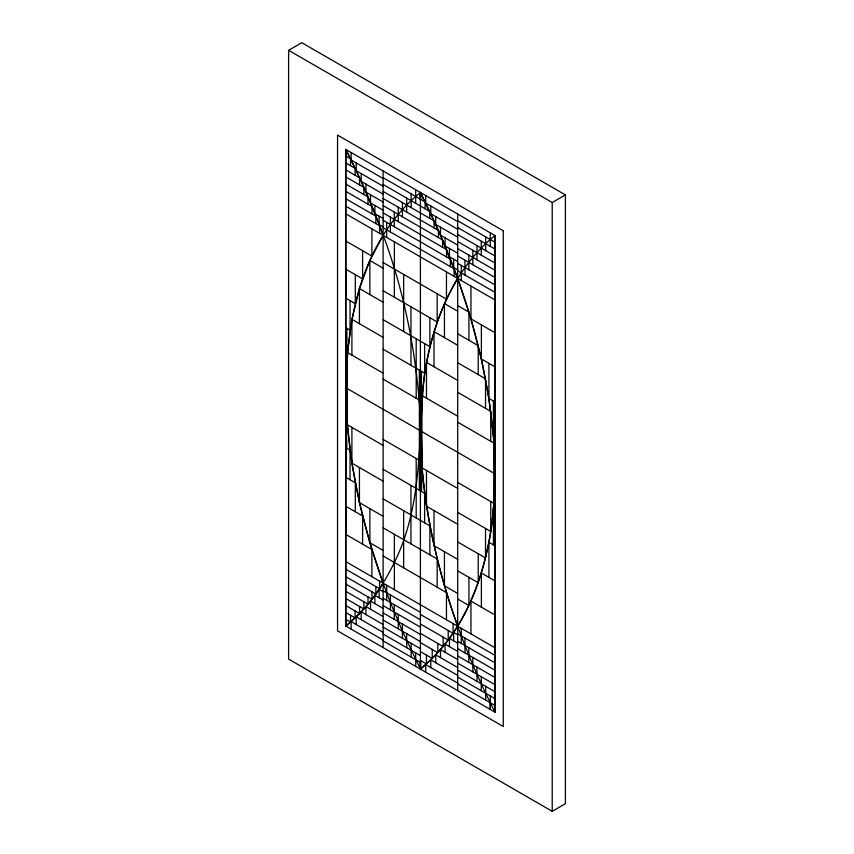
<?xml version="1.0" encoding="UTF-8"?>
<svg xmlns="http://www.w3.org/2000/svg" width="854" height="854" viewBox="0 0 854 854"><rect width="100%" height="100%" fill="white"/><g stroke="black" fill="none" stroke-linecap="round" stroke-linejoin="round"><path stroke-width="1.28" d="M355.115 175.262L355.115 168.323L345.849 149.45L346.18 156.335M359.555 606.468L359.555 613.524L345.849 626.057L495.128 712.236L495.128 235.64L345.689 149.365L345.689 625.971M363.847 194.52L363.847 187.346L355.115 168.323L345.849 162.965M367.999 204.191L367.999 196.911L363.847 187.346L345.849 176.959M369.878 508.664L369.878 542.77L383.126 583.197L390.395 602.454L402.405 631.213L420.414 669.109C485.189 615.371 499.056 522.659 493.922 443.119C487.271 355.595 459.986 270.558 420.414 192.502C405.639 204.522 393.16 219.211 383.126 235.362C343.489 299.113 344.568 376.123 346.895 448.414M372.002 213.884L372.002 206.497L367.999 196.911L345.849 184.122M375.856 223.588L375.856 216.105L372.002 206.497L345.849 191.403M379.571 233.313L379.571 225.734L375.856 216.105L345.849 198.779M386.691 585.246L386.691 600.309M390.395 594.971L390.395 609.831M394.26 604.685L394.26 619.331M394.367 297.235L394.367 241.853M398.263 614.378L398.263 628.811M402.405 638.269L402.405 624.05M403.654 331.555L403.654 274.433M406.707 647.684L406.707 633.689M406.707 212.091L406.707 198.096M410.955 365.298L410.955 306.81M411.137 657.057L411.137 643.308M415.706 189.791L415.706 203.295M415.706 652.883L415.706 666.387M416.197 398.252L416.197 338.792M345.849 605.603L359.555 613.524C374.137 598.761 385.282 581.04 394.367 562.466C423.83 503.241 417.681 436.864 424.63 373.187C432.786 321.809 453.538 269.074 494.978 235.555L494.978 712.151C446.119 616.14 416.421 508.963 420.414 400.686M425.111 208.728L425.111 201.918L383.126 177.675M429.679 218.304L429.679 211.365L383.126 184.485M432.231 649.446L432.231 658.477L420.414 669.109L420.083 662.224M438.412 237.561L438.412 230.399L383.126 198.48M442.564 247.233L442.564 239.963L383.126 205.643M444.443 551.716L444.443 585.823L457.691 593.466M446.567 256.926L446.567 249.549L383.126 212.924M450.421 266.64L450.421 259.157L383.126 220.3M453.09 623.591L453.09 633.316L443.141 646.531L432.231 658.477L420.414 651.645M454.136 276.354L454.136 268.786L383.126 227.783M461.256 628.298L461.256 643.361M464.96 638.023L464.96 652.883M468.825 647.727L468.825 662.384M468.931 340.287L468.931 312.116L457.691 305.625M472.828 657.42L472.828 671.863M476.97 681.311L476.97 667.091M481.272 690.726L481.272 676.742M481.272 255.143L481.272 241.148M485.702 700.109L485.702 686.349M490.271 702.746L490.271 709.439L490.271 695.925M420.414 430.8C420.819 378.108 430.181 324.104 457.691 278.415L440.504 235.181L420.414 192.502L420.744 199.388M420.414 614.442L453.09 633.316C471.355 605.902 482.393 574.411 488.915 542.269C498.384 495.63 492.758 448.179 493.452 401.06M288.599 50.311L301.782 42.7L565.401 194.893L565.401 803.689L552.218 811.3L288.599 659.107L288.599 50.311L552.218 202.505L565.401 194.893M345.849 156.143L350.546 158.865L350.546 165.676M457.691 220.727L494.978 242.248M383.126 178.518L351.133 160.04L345.849 149.45L345.849 626.057C360.612 614.037 373.091 599.348 383.126 583.197C364.188 530.11 351.005 474.792 346.895 418.492L345.774 417.83L345.774 477.29L355.307 482.798L355.307 511.749M457.691 221.57L425.698 203.092L425.698 195.555M457.691 227.538L494.978 249.069M383.126 186.215L356.235 170.693L351.133 160.04L351.133 152.503M457.691 229.267L430.8 213.735L430.8 206.049M345.849 169.903L359.555 177.813L359.555 184.87M383.126 191.424L434.12 220.866L434.12 227.922M457.691 234.476L494.978 255.997M383.126 194.061L361.178 181.39L356.235 170.693L356.235 162.997M457.691 237.113L435.743 224.442L435.743 216.596M457.691 241.533L494.978 263.053M383.126 202.046L365.939 192.129L361.178 181.39L361.178 173.543M457.691 245.098L440.504 235.181L440.504 227.185M457.691 248.695L494.978 270.227M383.126 210.18L370.519 202.9L365.939 192.129L365.939 184.133M457.691 253.232L445.083 245.952L445.083 237.818M457.691 255.976L494.978 277.497M383.126 218.453L374.906 213.703L370.519 202.9L370.519 194.765M457.691 261.495L449.471 256.755L449.471 248.482M457.691 263.352L494.978 284.884M383.126 226.844L379.112 224.527L374.906 213.703L374.906 205.44M457.691 269.896L453.677 267.58L453.677 259.178M345.849 206.262L379.571 225.734C412.781 310.109 424.299 401.188 421.47 491.466M457.691 270.835L494.978 292.356M345.774 213.799L495.053 299.978M345.774 241.009L371.896 256.093L371.896 228.883M383.126 262.573L446.461 299.146L446.461 271.924M383.126 268.145L369.878 260.491L383.126 235.362L379.112 224.527L379.112 216.137M457.691 311.187L444.443 303.544L444.443 337.65M495.053 332.761L470.949 318.841L457.691 278.415M383.126 290.755L437.163 321.947L437.163 293.776M457.691 333.797L478.219 345.656L478.219 374.596M383.126 302.252L359.438 288.567L369.878 260.491L369.878 294.598M457.691 345.294L434.003 331.619L434.003 366.729M495.053 366.868L481.378 358.979L470.949 318.841L470.949 286.069M383.126 319.695L429.872 346.681L429.872 317.741M457.691 362.747L485.52 378.813L485.52 408.34M383.126 337.362L351.912 319.332L359.438 288.567L359.438 323.677M457.691 380.414L426.477 362.384L426.477 398.177M345.774 327.658L350.065 330.135L350.065 300.608M383.126 349.233L424.63 373.187L424.63 343.66M457.691 392.285L490.762 411.372L490.762 441.294M383.126 373.145L347.364 352.499L351.912 319.332L351.912 355.125M457.691 416.197L421.929 395.551L421.929 467.811L457.691 488.456M383.126 379.155L421.47 401.295L421.47 371.362M457.691 422.207L493.922 443.119L493.922 503.369L457.691 482.457M383.126 439.404L421.47 461.534C425.57 517.844 438.753 573.162 457.691 626.249M383.126 445.414L347.364 424.758L345.849 387.759L347.364 352.499L347.364 424.758L351.912 463.178L359.438 502.632L369.878 542.77L383.126 550.414M345.774 447.763L350.065 450.239L350.065 479.767M383.126 469.326L424.63 493.292L424.63 522.819M457.691 512.379L490.762 531.466L490.762 501.544M383.126 481.197L351.912 463.178L351.912 427.384M457.691 524.249L426.477 506.23L426.477 470.437M383.126 498.864L429.872 525.851L429.872 554.801M457.691 541.916L485.52 557.972L485.52 528.445M383.126 516.318L359.438 502.632L359.438 467.522M457.691 559.359L434.003 545.685L434.003 510.575M495.053 580.933L481.378 573.045L481.378 607.151M383.126 527.815L437.163 559.007L437.163 587.178M457.691 570.856L478.219 582.716L478.219 553.766M383.126 555.986L446.461 592.548L446.461 619.758M457.691 599.028L468.931 605.518L468.931 577.347M345.774 561.622L495.053 647.812M345.849 569.244L379.571 588.716L379.571 581.136M383.126 590.776L420.414 612.297M457.691 633.828L494.978 655.349M383.126 591.715L379.112 589.399L379.112 597.789M457.691 634.768L453.677 632.451L453.677 640.842M345.849 576.728L375.856 594.064L375.856 586.581M383.126 598.259L420.414 619.78M457.691 641.301L494.978 662.832M383.126 600.106L374.906 595.366L374.906 603.629M457.691 643.158L449.471 638.418L449.471 646.681M420.414 624.007L448.233 640.073L448.233 630.508M345.849 584.115L372.002 599.209L372.002 591.833M383.126 605.635L420.414 627.156M457.691 648.688L494.978 670.209M383.126 608.379L370.519 601.099L370.519 609.233M457.691 651.431L445.083 644.14L445.083 652.275M420.414 633.401L443.141 646.531L443.141 637.137M345.849 591.384L367.999 604.173L367.999 596.903M383.126 612.916L420.414 634.437M457.691 655.957L494.978 677.489M383.126 616.513L365.939 606.586L365.939 614.581M457.691 659.555L440.504 649.638L440.504 657.623M345.849 598.558L363.847 608.945L363.847 601.782M383.126 620.079L420.414 641.6M457.691 663.131L494.978 684.652M420.414 642.614L437.803 652.659L437.803 643.446M383.126 624.498L361.178 611.827L361.178 619.673M457.691 667.55L435.743 654.879L435.743 662.725M383.126 627.135L420.414 648.656M457.691 670.187L494.978 691.708M383.126 632.344L356.235 616.823L356.235 624.52M457.691 675.397L430.8 659.875L430.8 667.572M345.849 612.542L355.115 617.901L355.115 610.962M383.126 634.074L420.414 655.594M457.691 677.115L494.978 698.647M420.414 660.473L426.434 663.953L426.434 655.125M383.126 640.041L351.133 621.563L351.133 629.11M457.691 683.093L425.698 664.615L425.698 672.162M345.849 619.363L350.546 622.075L350.546 615.264M383.126 640.884L420.414 662.416M457.691 683.937L494.978 705.457M552.218 202.505L552.218 811.3M494.647 235.362L494.647 242.056M494.647 705.276L494.647 711.969M493.452 544.895L493.452 509.112L495.053 510.03L495.053 473.895L345.774 387.716L345.774 357.591L346.895 358.242L346.895 328.32M490.271 232.832L490.271 246.347M488.915 363.324L488.915 398.434L493.452 436.842L495.053 437.771L495.053 401.978L488.915 398.434L481.378 358.979L481.378 324.872M488.915 577.389L488.915 542.269L495.053 545.823L495.053 615.04L470.949 601.12L470.949 633.892M485.702 236.889L485.702 250.649M476.97 245.61L476.97 259.829M472.828 250.265L472.828 264.708M468.825 255.122L468.825 269.779M464.96 260.171L464.96 275.031M461.256 265.413L461.256 280.464M457.691 214.034L457.691 690.63M420.744 660.665L420.744 669.301M420.414 192.502L420.414 669.109M420.083 192.31L420.083 199.003M419.357 370.145L419.357 490.249M416.197 458.491L416.197 517.951M411.137 193.847L411.137 207.597M410.955 485.392L410.955 543.87M403.654 510.713L403.654 567.835M402.405 202.558L402.405 216.777M398.263 207.223L398.263 221.656M394.26 212.07L394.26 226.726M394.367 534.294L394.367 589.687M390.395 217.119L390.395 231.978M386.691 222.36L386.691 237.423M383.126 170.981L383.126 647.578M371.896 576.706L371.896 549.496L345.774 534.412L345.774 506.241L362.598 515.955L362.598 544.126M362.598 250.724L362.598 278.895L345.774 269.181L345.774 298.131L355.307 303.629L355.307 274.689M346.18 619.556L346.18 626.249M503.262 230.772L337.554 135.103L337.554 630.839L503.262 726.508L503.262 230.772"/></g></svg>
